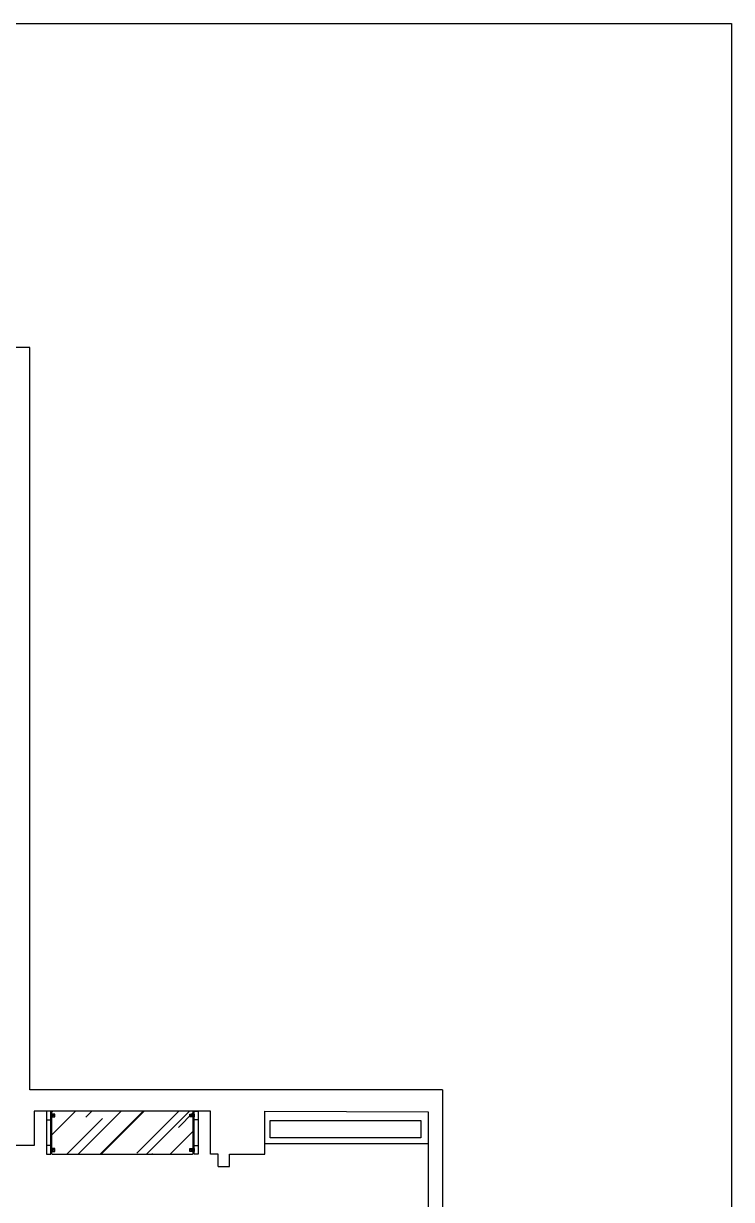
# Model space of a CAD drawing. Extents: x -62916 to 126930, y -44595 to 9525.
# Drawn here: x 121989 to 126930, y -21725 to -13522 of the extents above; entities that cross this region are included whole.
import ezdxf

# ---------------------------------------------------------------- set-up
doc = ezdxf.new("R2010")
doc.units = 0
doc.header["$LTSCALE"] = 1000
doc.header["$MEASUREMENT"] = 0
doc.linetypes.add('Discontinua JB', pattern=[0.75, 0.5, -0.25])
doc.layers.get('0').update_dxf_attribs({"linetype": 'CONTINUOUS'})
doc.layers.add('Linea Capa Color 0000 JB', color=7, linetype='CONTINUOUS')
doc.layers.add('Linea Capa Color 0140 Blau Vidre JB', color=140, linetype='CONTINUOUS')

msp = doc.modelspace()

# ---------------------------------------------------------------- hatches: boundary and pattern name
at = {"layer": 'Linea Capa Color 0140 Blau Vidre JB', "ltscale": 10}
h = msp.add_hatch(dxfattribs=at)
h.set_pattern_fill('AR-RROOF', color=256, scale=10, angle=45, style=0)
h.set_pattern_definition([(45, (204250.65, 2483.57), (215.52615, 574.7364), [3810, -508, 1270, -254]), (45, (204399.72, 2812.25), (-418.48, 59.2697), [762, -83.82, 1524, -190.5]), (45, (204187.79, 2726.04), (813.6112, 1054.28207), [2032, -355.6, 1016, -254])])
h.paths.add_polyline_path([(122188.9, -21409.5), (123168.9, -21409.5), (123173.9, -21404.5), (123173.9, -21114.5), (123168.9, -21109.5), (122188.9, -21109.5), (122183.9, -21114.5), (122183.9, -21404.5)])

# ---------------------------------------------------------------- linework, layer by layer
at = {"ltscale": 0.5}
for p, q in [((122033.9, -15781.1), (114781.4, -15781.1)), ((122033.9, -20959.5), (122033.9, -15781.1)), ((124913.9, -20959.5), (122033.9, -20959.5)), ((124913.9, -20959.5), (124913.9, -29729.5)), ((123293.9, -21109.5), (122063.9, -21109.5)), ((122063.9, -21109.5), (122063.9, -21349.5)), ((123293.9, -21409.5), (123293.9, -21109.5)), ((123673.9, -21409.5), (123673.9, -21109.5)), ((123673.9, -21109.5), (124813.9, -21114.6)), ((124813.9, -21114.6), (124813.9, -23909.5)), ((122063.9, -21349.5), (121683.9, -21349.5)), ((123347.4, -21409.5), (123293.9, -21409.5)), ((123347.4, -21494.5), (123347.4, -21409.5)), ((123427.4, -21494.5), (123427.4, -21409.5)), ((123427.4, -21409.5), (123673.9, -21409.5)), ((123673.9, -21334.3), (124813.9, -21334.3)), ((123347.4, -21494.5), (123427.4, -21494.5))]:
    msp.add_line(p, q, dxfattribs=at)
for points in [[(113254.7, -13521.9), (126929.6, -13521.9), (126929.6, -31766.6), (113254.7, -31766.6)], [(123711.3, -21173.6), (124761.2, -21173.6), (124761.2, -21294.1), (123711.3, -21294.1)]]:
    msp.add_lwpolyline(points, close=True, dxfattribs=at)
at = {"layer": 'Linea Capa Color 0000 JB', "linetype": 'Discontinua JB', "ltscale": 10}
for points in [[(122148.9, -21169.5), (122178.9, -21169.5), (122178.9, -21109.5), (122148.9, -21109.5)], [(123208.9, -21169.5), (123178.9, -21169.5), (123178.9, -21109.5), (123208.9, -21109.5)], [(122148.9, -21409.5), (122178.9, -21409.5), (122178.9, -21349.5), (122148.9, -21349.5)], [(123208.9, -21409.5), (123178.9, -21409.5), (123178.9, -21349.5), (123208.9, -21349.5)]]:
    msp.add_lwpolyline(points, close=True, dxfattribs=at)
at = {"layer": 'Linea Capa Color 0000 JB', "ltscale": 10}
for points in [[(122148.9, -21409.5), (122178.9, -21409.5), (122178.9, -21109.5), (122148.9, -21109.5)], [(122178.9, -21149.5), (122207.9, -21149.5), (122207.9, -21129.5), (122178.9, -21129.5)], [(122180.9, -21149.5), (122207.9, -21149.5), (122207.9, -21129.5), (122180.9, -21129.5)], [(123178.9, -21149.5), (123149.9, -21149.5), (123149.9, -21129.5), (123178.9, -21129.5)], [(123176.9, -21149.5), (123149.9, -21149.5), (123149.9, -21129.5), (123176.9, -21129.5)], [(123208.9, -21409.5), (123178.9, -21409.5), (123178.9, -21109.5), (123208.9, -21109.5)], [(122178.9, -21389.5), (122207.9, -21389.5), (122207.9, -21369.5), (122178.9, -21369.5)], [(122180.9, -21389.5), (122207.9, -21389.5), (122207.9, -21369.5), (122180.9, -21369.5)], [(123178.9, -21389.5), (123149.9, -21389.5), (123149.9, -21369.5), (123178.9, -21369.5)], [(123176.9, -21389.5), (123149.9, -21389.5), (123149.9, -21369.5), (123176.9, -21369.5)]]:
    msp.add_lwpolyline(points, close=True, dxfattribs=at)
for centre in [(122195.4, -21139.5), (123162.4, -21139.5), (122195.4, -21379.5), (123162.4, -21379.5)]:
    msp.add_circle(centre, 2.5, dxfattribs=at)
at = {"layer": 'Linea Capa Color 0140 Blau Vidre JB', "ltscale": 50}
msp.add_lwpolyline([(122188.9, -21409.5), (123168.9, -21409.5), (123173.9, -21404.5), (123173.9, -21114.5), (123168.9, -21109.5), (122188.9, -21109.5), (122183.9, -21114.5), (122183.9, -21404.5)], close=True, dxfattribs=at)
for centre, radius in [((122195.4, -21139.5), 4.9), ((122195.4, -21139.5), 2.25), ((123162.4, -21139.5), 4.9), ((123162.4, -21139.5), 2.25), ((122195.4, -21379.5), 4.9), ((122195.4, -21379.5), 2.25), ((123162.4, -21379.5), 4.9), ((123162.4, -21379.5), 2.25)]:
    msp.add_circle(centre, radius, dxfattribs=at)

doc.saveas('drawing.dxf')
